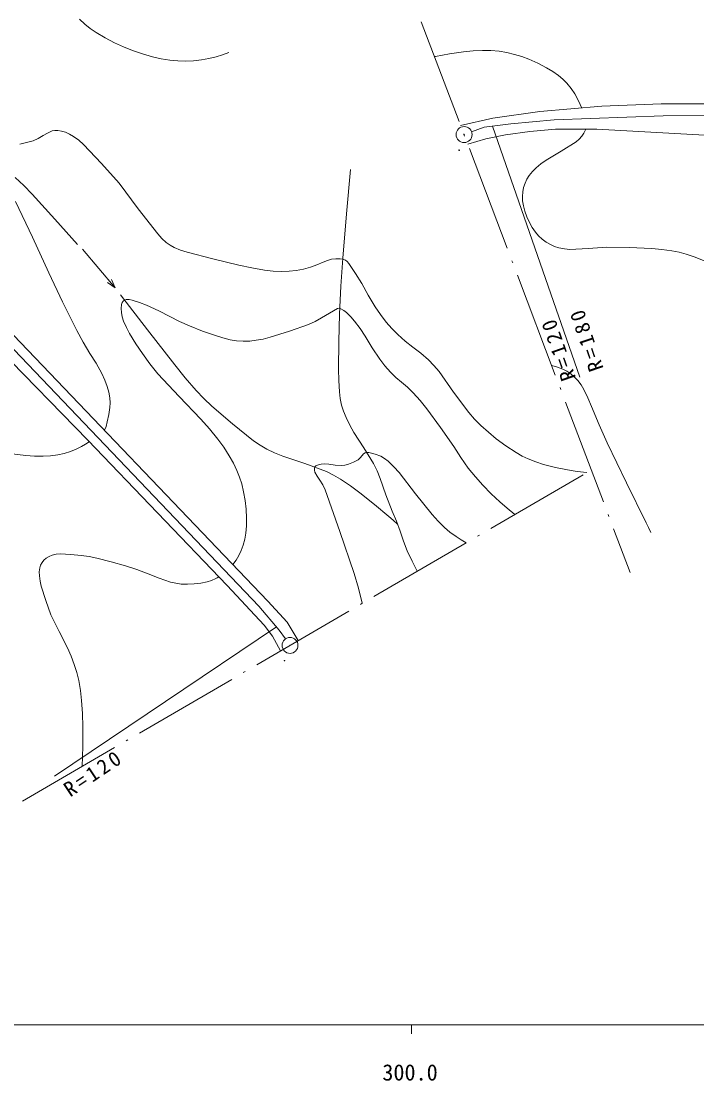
# Model space of a CAD drawing. Units: millimetres, scale not verified. Extents: x 62629 to 702629, y 4380 to 364380.
# Drawn here: x 346718 to 422732, y 183095 to 302240 of the extents above; entities that cross this region are included whole.
import ezdxf
from ezdxf.enums import TextEntityAlignment as Align

# ---------------------------------------------------------------- set-up
doc = ezdxf.new("R2010")
doc.units = ezdxf.units.MM
doc.header["$LTSCALE"] = 1000
doc.linetypes.add('LONG_DASHED_DOTTED', pattern=[15.25, 12, -1.5, 0.25, -1.5])
doc.layers.add('S-SUV', color=7, linetype='Continuous', lineweight=13)
doc.styles.add('ＭＳ ゴシック', font='')
doc.styles.get('ＭＳ ゴシック').set_extended_font_data('MS Gothic')

msp = doc.modelspace()

# ---------------------------------------------------------------- linework, layer by layer
at = {"layer": 'S-SUV', "linetype": 'LONG_DASHED_DOTTED'}
for p, q in [((380912, 330699), (415231, 240255)), ((346851, 214530), (410644, 251655))]:
    msp.add_line(p, q, dxfattribs=at)
at = {"layer": 'S-SUV'}
for p, q in [((353283, 302468), (353868, 301922)), ((353868, 301922), (354493, 301424)), ((354493, 301424), (355153, 300974)), ((355153, 300974), (356179, 300369)), ((356179, 300369), (357234, 299817)), ((357234, 299817), (358228, 299349)), ((358228, 299349), (359245, 298937)), ((359245, 298937), (360349, 298558)), ((360349, 298558), (361483, 298233)), ((361483, 298233), (362465, 298010)), ((362465, 298010), (363460, 297846)), ((366113, 297784), (366998, 297883)), ((366998, 297883), (367834, 298035)), ((367834, 298035), (368655, 298246)), ((368655, 298246), (369357, 298469)), ((369357, 298469), (370063, 298714)), ((393278, 298276), (393219, 298264)), ((393337, 298288), (393278, 298276)), ((394910, 298580), (393337, 298288)), ((396490, 298813), (394910, 298580)), ((397564, 298914), (396490, 298813)), ((398634, 298954), (397564, 298914)), ((399565, 298932), (398634, 298954)), ((400482, 298851), (399565, 298932)), ((401359, 298710), (400482, 298851)), ((402216, 298512), (401359, 298710)), ((403039, 298266), (402216, 298512)), ((403832, 297966), (403039, 298266)), ((404842, 297512), (403832, 297966)), ((363460, 297846), (364335, 297766)), ((364335, 297766), (365224, 297745)), ((365224, 297745), (366113, 297784)), ((405833, 297000), (404842, 297512)), ((406523, 296591), (405833, 297000)), ((407177, 296134), (406523, 296591)), ((407664, 295721), (407177, 296134)), ((408102, 295269), (407664, 295721)), ((408578, 294686), (408102, 295269)), ((409000, 294073), (408578, 294686)), ((409430, 293294), (409000, 294073)), ((409810, 292479), (409430, 293294)), ((399764, 291325), (405062, 292077)), ((405062, 292077), (412060, 292670)), ((412060, 292670), (418703, 292946)), ((418703, 292946), (426374, 292946)), ((396157, 290521), (399764, 291325)), ((401803, 290706), (406673, 291138)), ((406673, 291138), (418946, 291610)), ((418946, 291610), (429993, 291625)), ((349193, 289372), (349677, 289660)), ((349677, 289660), (350189, 289894)), ((350189, 289894), (350497, 289955)), ((350497, 289955), (350826, 289958)), ((350826, 289958), (351268, 289886)), ((351268, 289886), (351694, 289756)), ((351694, 289756), (352167, 289547)), ((352167, 289547), (352622, 289281)), ((397392, 289804), (398824, 290336)), ((398824, 290336), (401803, 290706)), ((409565, 262228), (399757, 290452)), ((401215, 289445), (403952, 289851)), ((403952, 289851), (406848, 290098)), ((406848, 290098), (411474, 290116)), ((409813, 289328), (410038, 289667)), ((410038, 289667), (410210, 290035)), ((410210, 290035), (410224, 290073)), ((410224, 290073), (410237, 290111)), ((411474, 290116), (424992, 289357)), ((346585, 288422), (348072, 288798)), ((348072, 288798), (348641, 289055)), ((348641, 289055), (349193, 289372)), ((352622, 289281), (353200, 288856)), ((353200, 288856), (353738, 288385)), ((353738, 288385), (355766, 286233)), ((396959, 288409), (398991, 289003)), ((398991, 289003), (401215, 289445)), ((407483, 287622), (409149, 288676)), ((409149, 288676), (409497, 288976)), ((409497, 288976), (409813, 289328)), ((405790, 286624), (407483, 287622)), ((355766, 286233), (357747, 284042)), ((404647, 285750), (405201, 286211)), ((405201, 286211), (405790, 286624)), ((383783, 285564), (383307, 280588)), ((403620, 284477), (403887, 284901)), ((403887, 284901), (404244, 285345)), ((404244, 285345), (404647, 285750)), ((346031, 284651), (347004, 283748)), ((347004, 283748), (347944, 282793)), ((357747, 284042), (359890, 281159)), ((403245, 283537), (403404, 284023)), ((403404, 284023), (403620, 284477)), ((347944, 282793), (350517, 279979)), ((403106, 282541), (403146, 283043)), ((403127, 282054), (403106, 282541)), ((403146, 283043), (403245, 283537)), ((347987, 277960), (346079, 281970)), ((403219, 281464), (403127, 282054)), ((403370, 280891), (403219, 281464)), ((359890, 281159), (362078, 278317)), ((383307, 280588), (382889, 275606)), ((403602, 280242), (403370, 280891)), ((403891, 279615), (403602, 280242)), ((350517, 279979), (353044, 277132)), ((404207, 279054), (403891, 279615)), ((404572, 278529), (404207, 279054)), ((349833, 273939), (347987, 277960)), ((362078, 278317), (362535, 277812)), ((362535, 277812), (363040, 277346)), ((404930, 278114), (404572, 278529)), ((405334, 277736), (404930, 278114)), ((405778, 277405), (405334, 277736)), ((353612, 276617), (357287, 272263)), ((363040, 277346), (363466, 277053)), ((363466, 277053), (363935, 276805)), ((363935, 276805), (364661, 276511)), ((364661, 276511), (365402, 276277)), ((406254, 277125), (405778, 277405)), ((406728, 276914), (406254, 277125)), ((407224, 276760), (406728, 276914)), ((407832, 276641), (407224, 276760)), ((408441, 276582), (407832, 276641)), ((410525, 276673), (408441, 276582)), ((412592, 276822), (410525, 276673)), ((415130, 276775), (412592, 276822)), ((417675, 276667), (415130, 276775)), ((418811, 276579), (417675, 276667)), ((419938, 276432), (418811, 276579)), ((420748, 276272), (419938, 276432)), ((354204, 255117), (333910, 275974)), ((365402, 276277), (368299, 275509)), ((368299, 275509), (371218, 274797)), ((380712, 275143), (381164, 275333)), ((381164, 275333), (381631, 275465)), ((381631, 275465), (382114, 275516)), ((382114, 275516), (382612, 275507)), ((382612, 275507), (382915, 275471)), ((382889, 275606), (382682, 272460)), ((382915, 275471), (383189, 275377)), ((383189, 275377), (383401, 275215)), ((421545, 276054), (420748, 276272)), ((422564, 275703), (421545, 276054)), ((423569, 275294), (422564, 275703)), ((371218, 274797), (372654, 274497)), ((372654, 274497), (374104, 274256)), ((374104, 274256), (375079, 274150)), ((375079, 274150), (376057, 274105)), ((376057, 274105), (376856, 274125)), ((376856, 274125), (377650, 274205)), ((377650, 274205), (378464, 274357)), ((378464, 274357), (379273, 274570)), ((379273, 274570), (379998, 274826)), ((379998, 274826), (380712, 275143)), ((383401, 275215), (383581, 275002)), ((383581, 275002), (384345, 273877)), ((351373, 270679), (349833, 273939)), ((357287, 272263), (356424, 272844)), ((356861, 273213), (357287, 272263)), ((384345, 273877), (385040, 272748)), ((382682, 272460), (382534, 269307)), ((385040, 272748), (385761, 271426)), ((352967, 267444), (351373, 270679)), ((357881, 271472), (360932, 267535)), ((358014, 270381), (358081, 270600)), ((358081, 270600), (358193, 270769)), ((358193, 270769), (358345, 270874)), ((358345, 270874), (358541, 270932)), ((358541, 270932), (358851, 270939)), ((358851, 270939), (359201, 270882)), ((359201, 270882), (360035, 270615)), ((360035, 270615), (360828, 270299)), ((385761, 271426), (386538, 270129)), ((357975, 269937), (358014, 270381)), ((357998, 269501), (357975, 269937)), ((358090, 269006), (357998, 269501)), ((360828, 270299), (362195, 269668)), ((362195, 269668), (363434, 269032)), ((380521, 268884), (381390, 269427)), ((381390, 269427), (382321, 269934)), ((382321, 269934), (382500, 269955)), ((382534, 269307), (382451, 266224)), ((382500, 269955), (382687, 269914)), ((382687, 269914), (383018, 269722)), ((383018, 269722), (383327, 269472)), ((383327, 269472), (383793, 269012)), ((386538, 270129), (387138, 269254)), ((374483, 237041), (344173, 268669)), ((358240, 268527), (358090, 269006)), ((358550, 267813), (358240, 268527)), ((363434, 269032), (364537, 268476)), ((364537, 268476), (365667, 267974)), ((376893, 267390), (379037, 268133)), ((379037, 268133), (379788, 268479)), ((379788, 268479), (380521, 268884)), ((383793, 269012), (384211, 268514)), ((384211, 268514), (384839, 267687)), ((387138, 269254), (387786, 268416)), ((387786, 268416), (388412, 267690)), ((353687, 266151), (352967, 267444)), ((358913, 267127), (358550, 267813)), ((359612, 265971), (358913, 267127)), ((360932, 267535), (364017, 263592)), ((365667, 267974), (367101, 267403)), ((367101, 267403), (368566, 266884)), ((374730, 266704), (376893, 267390)), ((384839, 267687), (385420, 266821)), ((388412, 267690), (389081, 267007)), ((389081, 267007), (389915, 266279)), ((345160, 266120), (373462, 236467)), ((354456, 264893), (353687, 266151)), ((360354, 264860), (359612, 265971)), ((368566, 266884), (369393, 266622)), ((369393, 266622), (370247, 266416)), ((370247, 266416), (370960, 266310)), ((370960, 266310), (371689, 266263)), ((371689, 266263), (372428, 266280)), ((372428, 266280), (373173, 266357)), ((373173, 266357), (373959, 266501)), ((373959, 266501), (374730, 266704)), ((382451, 266224), (382428, 263110)), ((385420, 266821), (386217, 265508)), ((389915, 266279), (390797, 265590)), ((355146, 263772), (354456, 264893)), ((361208, 263714), (360354, 264860)), ((386217, 265508), (387065, 264229)), ((390797, 265590), (391687, 264895)), ((391687, 264895), (392537, 264154)), ((355786, 262618), (355146, 263772)), ((362110, 262606), (361208, 263714)), ((364017, 263592), (365186, 262137)), ((387065, 264229), (387635, 263482)), ((387635, 263482), (388259, 262763)), ((392537, 264154), (393150, 263530)), ((393150, 263530), (393726, 262856)), ((406404, 263517), (407043, 263345)), ((407043, 263345), (407668, 263113)), ((356119, 261892), (355786, 262618)), ((364503, 260034), (362110, 262606)), ((365186, 262137), (366405, 260717)), ((382428, 263110), (382440, 261839)), ((388259, 262763), (388855, 262187)), ((388855, 262187), (389497, 261651)), ((393726, 262856), (395372, 260529)), ((407668, 263113), (408119, 262879)), ((408119, 262879), (408551, 262586)), ((408551, 262586), (408972, 262225)), ((408972, 262225), (409352, 261821)), ((356391, 261154), (356119, 261892)), ((356564, 260524), (356391, 261154)), ((382440, 261839), (382513, 260567)), ((389497, 261651), (390177, 261083)), ((390177, 261083), (390817, 260469)), ((409352, 261821), (409714, 261340)), ((409714, 261340), (410023, 260827)), ((356677, 259884), (356564, 260524)), ((356715, 259339), (356677, 259884)), ((366940, 257504), (364503, 260034)), ((366405, 260717), (367258, 259807)), ((367258, 259807), (368159, 258935)), ((382513, 260567), (382613, 259818)), ((382613, 259818), (382772, 259083)), ((390817, 260469), (391602, 259591)), ((395372, 260529), (397065, 258238)), ((410023, 260827), (410474, 259889)), ((410474, 259889), (410877, 258912)), ((356577, 257998), (356692, 258809)), ((356692, 258809), (356715, 259339)), ((368159, 258935), (370491, 256978)), ((382772, 259083), (382991, 258372)), ((391602, 259591), (392348, 258666)), ((392348, 258666), (393892, 256556)), ((410877, 258912), (411731, 256845)), ((356399, 257175), (356577, 257998)), ((367921, 256387), (366940, 257504)), ((382991, 258372), (383272, 257667)), ((383272, 257667), (383686, 256818)), ((397065, 258238), (397725, 257490)), ((397725, 257490), (398430, 256781)), ((356088, 256236), (356268, 256683)), ((356268, 256683), (356399, 257175)), ((368850, 255237), (367921, 256387)), ((370491, 256978), (372870, 255062)), ((383686, 256818), (384154, 255994)), ((393892, 256556), (395387, 254413)), ((398430, 256781), (399278, 256017)), ((411731, 256845), (412635, 254812)), ((369882, 238795), (354204, 255117)), ((369513, 254325), (368850, 255237)), ((372870, 255062), (373595, 254572)), ((384154, 255994), (385283, 254262)), ((399278, 256017), (400169, 255296)), ((400169, 255296), (401262, 254492)), ((351563, 253636), (352270, 253848)), ((352270, 253848), (352900, 254111)), ((352900, 254111), (353512, 254432)), ((353512, 254432), (353942, 254682)), ((353942, 254682), (354372, 254942)), ((370127, 253377), (369513, 254325)), ((373595, 254572), (374359, 254129)), ((374359, 254129), (375235, 253698)), ((385283, 254262), (386356, 252507)), ((395387, 254413), (396180, 253177)), ((401262, 254492), (402400, 253731)), ((412635, 254812), (414832, 250339)), ((345373, 253634), (347238, 253408)), ((347238, 253408), (348215, 253338)), ((348215, 253338), (349191, 253329)), ((349191, 253329), (350017, 253376)), ((350017, 253376), (350840, 253483)), ((350840, 253483), (351563, 253636)), ((370591, 252558), (370127, 253377)), ((375235, 253698), (376149, 253316)), ((376149, 253316), (378614, 252494)), ((383557, 252430), (384111, 252654)), ((384111, 252654), (384632, 252931)), ((384632, 252931), (384873, 253131)), ((384873, 253131), (385084, 253387)), ((385084, 253387), (385237, 253576)), ((385237, 253576), (385422, 253711)), ((385422, 253711), (385621, 253750)), ((385621, 253750), (385845, 253729)), ((385845, 253729), (386536, 253547)), ((386536, 253547), (387164, 253321)), ((387164, 253321), (387591, 253068)), ((387591, 253068), (387995, 252758)), ((387995, 252758), (388643, 252145)), ((396180, 253177), (397022, 251977)), ((402400, 253731), (403064, 253347)), ((403064, 253347), (403756, 253015)), ((403756, 253015), (404614, 252683)), ((404614, 252683), (405494, 252407)), ((370997, 251721), (370591, 252558)), ((371292, 250988), (370997, 251721)), ((378614, 252494), (381050, 251617)), ((379712, 251749), (379717, 251994)), ((379767, 251519), (379712, 251749)), ((379717, 251994), (379773, 252137)), ((380021, 251067), (379767, 251519)), ((379773, 252137), (379879, 252245)), ((379879, 252245), (380154, 252364)), ((380154, 252364), (380461, 252431)), ((380461, 252431), (380886, 252461)), ((380886, 252461), (381316, 252431)), ((381050, 251617), (381860, 251210)), ((381316, 252431), (382034, 252325)), ((382034, 252325), (382743, 252280)), ((382743, 252280), (383148, 252324)), ((383148, 252324), (383557, 252430)), ((386356, 252507), (386755, 251685)), ((386755, 251685), (387101, 250836)), ((388643, 252145), (389245, 251493)), ((389245, 251493), (391076, 249111)), ((397022, 251977), (397816, 251003)), ((405494, 252407), (406837, 252065)), ((406837, 252065), (408182, 251783)), ((408182, 251783), (409262, 251616)), ((409262, 251616), (410361, 251490)), ((371530, 250237), (371292, 250988)), ((371749, 249303), (371530, 250237)), ((380328, 250645), (380021, 251067)), ((380651, 250109), (380328, 250645)), ((381860, 251210), (382653, 250743)), ((382653, 250743), (383754, 250003)), ((387101, 250836), (387753, 248983)), ((397816, 251003), (398657, 250067)), ((414832, 250339), (417029, 245851)), ((371909, 248356), (371749, 249303)), ((380915, 249558), (380651, 250109)), ((382555, 244856), (380915, 249558)), ((383754, 250003), (384820, 249214)), ((384820, 249214), (386471, 247899)), ((391076, 249111), (392960, 246760)), ((398657, 250067), (399591, 249105)), ((399591, 249105), (400573, 248180)), ((372017, 247355), (371909, 248356)), ((386471, 247899), (388089, 246534)), ((387753, 248983), (388461, 247151)), ((400573, 248180), (401396, 247467)), ((372064, 246348), (372017, 247355)), ((388461, 247151), (388927, 246035)), ((392960, 246760), (393625, 246017)), ((401396, 247467), (402244, 246767)), ((371981, 244680), (372053, 245507)), ((372053, 245507), (372064, 246348)), ((388089, 246534), (388573, 246117)), ((388573, 246117), (389056, 245700)), ((388927, 246035), (389340, 244889)), ((393625, 246017), (394332, 245316)), ((417029, 245851), (417294, 245303)), ((371869, 244000), (371981, 244680)), ((384196, 240150), (382555, 244856)), ((389340, 244889), (389716, 243772)), ((394332, 245316), (394963, 244780)), ((394963, 244780), (395640, 244286)), ((395640, 244286), (396202, 243928)), ((417294, 245303), (417559, 244755)), ((371476, 242734), (371698, 243333)), ((371698, 243333), (371869, 244000)), ((389716, 243772), (390149, 242678)), ((396202, 243928), (396788, 243592)), ((349524, 241858), (349849, 242052)), ((349849, 242052), (350208, 242194)), ((350208, 242194), (350648, 242293)), ((350648, 242293), (351095, 242331)), ((351095, 242331), (352296, 242283)), ((352296, 242283), (353484, 242175)), ((353484, 242175), (354354, 242059)), ((354354, 242059), (355234, 241879)), ((355234, 241879), (356839, 241465)), ((370889, 241645), (371198, 242159)), ((371198, 242159), (371476, 242734)), ((390149, 242678), (390692, 241532)), ((348758, 240329), (348815, 240773)), ((348815, 240773), (348910, 241089)), ((348910, 241089), (349063, 241389)), ((349063, 241389), (349270, 241643)), ((349270, 241643), (349524, 241858)), ((356839, 241465), (358439, 240990)), ((358439, 240990), (359734, 240580)), ((370530, 241166), (370889, 241645)), ((390692, 241532), (391281, 240395)), ((348761, 239879), (348758, 240329)), ((348837, 239289), (348761, 239879)), ((359734, 240580), (361008, 240113)), ((361008, 240113), (362248, 239620)), ((362248, 239620), (363522, 239179)), ((368140, 239355), (368610, 239573)), ((368610, 239573), (368776, 239665)), ((368776, 239665), (368948, 239767)), ((384675, 238472), (384196, 240150)), ((348971, 238716), (348837, 239289)), ((349495, 237086), (348971, 238716)), ((363522, 239179), (364113, 239035)), ((364113, 239035), (364713, 238951)), ((364713, 238951), (365438, 238931)), ((365438, 238931), (366179, 238973)), ((366179, 238973), (366917, 239054)), ((366917, 239054), (367649, 239195)), ((367649, 239195), (368140, 239355)), ((374058, 234341), (369882, 238795)), ((385093, 236786), (384675, 238472)), ((350070, 235494), (349495, 237086)), ((373462, 236467), (375726, 233772)), ((376625, 234670), (374483, 237041)), ((350974, 233624), (350070, 235494)), ((350462, 217332), (375429, 234125)), ((351933, 231781), (350974, 233624)), ((374981, 233109), (374058, 234341)), ((375726, 233772), (376438, 232785)), ((377898, 232598), (376625, 234670)), ((374981, 233109), (375890, 231430)), ((352344, 230859), (351933, 231781)), ((352698, 229915), (352344, 230859)), ((352974, 229008), (352698, 229915)), ((353190, 228095), (352974, 229008)), ((353381, 226981), (353190, 228095)), ((353512, 225856), (353381, 226981)), ((353618, 224378), (353512, 225856)), ((353664, 222899), (353618, 224378)), ((353649, 220670), (353664, 222899)), ((353573, 218442), (353649, 220670)), ((62629, 189380), (601629, 189380)), ((390629, 189380), (390629, 188380))]:
    msp.add_line(p, q, dxfattribs=at)
for centre, radius in [((396549, 289490), 896), ((396549, 289490), 27), ((395993, 287731), 31.3), ((395993, 287731), 25), ((395993, 287731), 18.8), ((395993, 287731), 12.5), ((395993, 287731), 6.2), ((376965, 232055), 896), ((376965, 232055), 27), ((376345, 230334), 31.2), ((376345, 230334), 25), ((376345, 230334), 18.8), ((376345, 230334), 12.5), ((376345, 230334), 6.2)]:
    msp.add_circle(centre, radius, dxfattribs=at)

# ---------------------------------------------------------------- texts
at = {"layer": 'S-SUV', "style": 'ＭＳ ゴシック'}
msp.add_text('300.0', height=1833, dxfattribs=at).set_placement((387348, 182575), align=Align.BOTTOM_LEFT)
at = {"layer": 'S-SUV', "char_height": 1686, "attachment_point": 7, "style": 'ＭＳ ゴシック'}
for s, insert, rotation in [('\\T1.3;R=180', (412294, 263207), 108.7), ('\\T1.3;R=120', (409171, 262166), 109.4), ('\\T1.3;R=120', (352245, 214926), 33.7)]:
    msp.add_mtext(s, dxfattribs=dict(at, insert=insert, rotation=rotation))

doc.saveas('drawing.dxf')
